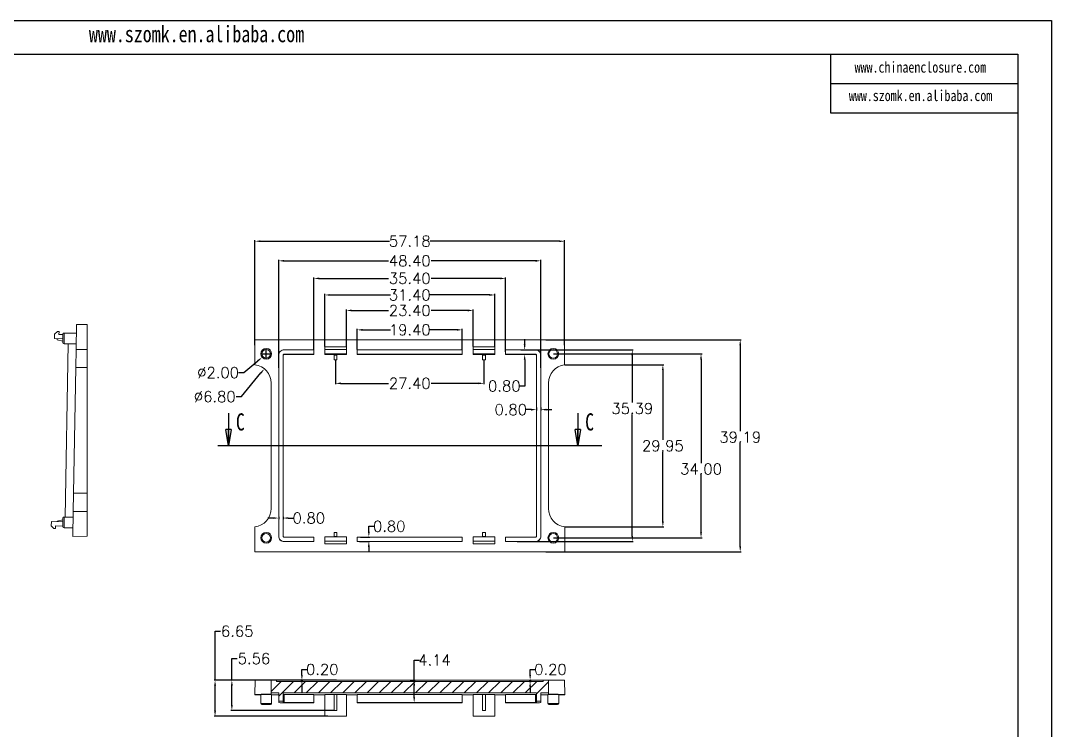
# Model space of a CAD drawing. Header units: inches. Extents: x 3379 to 4150, y 1114 to 1376.
# Drawn here: x 3558.3 to 3748.6, y 1244.5 to 1375.7 of the extents above; entities that cross this region are included whole.
import ezdxf

# ---------------------------------------------------------------- set-up
doc = ezdxf.new("R2010")
doc.units = ezdxf.units.IN
doc.header["$LTSCALE"] = 15
doc.layers.add('文字', color=81, linetype='Continuous')
doc.styles.add('SLDTEXTSTYLE0', font='TXT', dxfattribs={"width": 0.75})
doc.styles.get("Standard").update_dxf_attribs({"font": 'txt', "bigfont": 'gbcbig.shx'})
doc.styles.add('宋体', font='', dxfattribs={"width": 0.8, "height": 3.5})
doc.styles.get('宋体').set_extended_font_data('SimSun')
doc.dimstyles.new('2.5', dxfattribs={"dimtxt": 2, "dimasz": 1, "dimexe": 0.18, "dimexo": 0.0625, "dimgap": 0.09, "dimtad": 0, "dimtih": 1, "dimtoh": 1, "dimzin": 0, "dimdsep": 46, "dimtxsty": 'Standard', "dimcen": 1, "dimadec": 0, "dimazin": 2, "dimtfac": 1, "dimtofl": 0, "dimtmove": 0, "dimatfit": 3, "dimfxl": 1, "dimtolj": 1, "dimtzin": 0, "dimarcsym": 0})

# ---------------------------------------------------------------- blocks, each defined once
blk = doc.blocks.new('_CLOSED')
at = {"color": 0, "linetype": 'ByBlock', "lineweight": -2}
for p, q in [((-1, 0.166667), (0, 0)), ((-1, 0.166667), (-1, -0.166667)), ((0, 0), (-1, -0.166667)), ((0, 0), (-1, 0))]:
    blk.add_line(p, q, dxfattribs=at)
blk = doc.blocks.new('*D373')
at = {"color": 0, "lineweight": -2}
for p, q in [((3601.53, 1315.7), (3601.53, 1335.08)), ((3602.53, 1334.9), (3626.36, 1334.9)), ((3657.71, 1334.9), (3633.88, 1334.9)), ((3658.71, 1315.7), (3658.71, 1335.08))]:
    blk.add_line(p, q, dxfattribs=at)
at = {"color": 0}
for points in [[(3602.53, 1335.06), (3602.53, 1334.73), (3601.53, 1334.9)], [(3657.71, 1335.06), (3657.71, 1334.73), (3658.71, 1334.9)]]:
    blk.add_solid(points, dxfattribs=at)
at = {"layer": 'Defpoints', "color": 0}
for p in [(3658.71, 1334.9), (3601.53, 1315.64), (3658.71, 1315.64)]:
    blk.add_point(p, dxfattribs=at)
at = {"color": 0, "insert": (3630.12, 1334.9), "char_height": 2, "attachment_point": 5}
blk.add_mtext('\\A1;57.18', dxfattribs=at)
blk = doc.blocks.new('*D374')
at = {"color": 0, "lineweight": -2}
for p, q in [((3655.24, 1316.69), (3691.3, 1316.69)), ((3691.12, 1315.69), (3691.12, 1299.78)), ((3691.12, 1278.5), (3691.12, 1297.6)), ((3655.24, 1277.5), (3691.3, 1277.5))]:
    blk.add_line(p, q, dxfattribs=at)
at = {"color": 0}
for points in [[(3690.96, 1315.69), (3691.29, 1315.69), (3691.12, 1316.69)], [(3690.96, 1278.5), (3691.29, 1278.5), (3691.12, 1277.5)]]:
    blk.add_solid(points, dxfattribs=at)
at = {"layer": 'Defpoints', "color": 0}
for p in [(3655.18, 1316.69), (3655.18, 1277.5), (3691.12, 1277.5)]:
    blk.add_point(p, dxfattribs=at)
at = {"color": 0, "insert": (3691.12, 1298.69), "char_height": 2, "attachment_point": 5}
blk.add_mtext('\\A1;39.19', dxfattribs=at)
blk = doc.blocks.new('*D375')
at = {"color": 0, "lineweight": -2}
for p, q in [((3620.42, 1314.88), (3620.42, 1318.7)), ((3621.42, 1318.52), (3626.53, 1318.52)), ((3638.82, 1318.52), (3633.71, 1318.52)), ((3639.82, 1314.88), (3639.82, 1318.7))]:
    blk.add_line(p, q, dxfattribs=at)
at = {"color": 0}
for points in [[(3621.42, 1318.69), (3621.42, 1318.36), (3620.42, 1318.52)], [(3638.82, 1318.69), (3638.82, 1318.36), (3639.82, 1318.52)]]:
    blk.add_solid(points, dxfattribs=at)
at = {"layer": 'Defpoints', "color": 0}
for p in [(3639.82, 1318.52), (3620.42, 1314.82), (3639.82, 1314.82)]:
    blk.add_point(p, dxfattribs=at)
at = {"color": 0, "insert": (3630.12, 1318.52), "char_height": 2, "attachment_point": 5}
blk.add_mtext('\\A1;19.40', dxfattribs=at)
blk = doc.blocks.new('*D376')
at = {"color": 0, "lineweight": -2}
for p, q in [((3618.42, 1315.42), (3618.42, 1322.29)), ((3619.42, 1322.11), (3626.2, 1322.11)), ((3640.82, 1322.11), (3634.04, 1322.11)), ((3641.82, 1315.42), (3641.82, 1322.29))]:
    blk.add_line(p, q, dxfattribs=at)
at = {"color": 0}
for points in [[(3619.42, 1322.28), (3619.42, 1321.94), (3618.42, 1322.11)], [(3640.82, 1322.28), (3640.82, 1321.94), (3641.82, 1322.11)]]:
    blk.add_solid(points, dxfattribs=at)
at = {"layer": 'Defpoints', "color": 0}
for p in [(3641.82, 1322.11), (3618.42, 1315.36), (3641.82, 1315.36)]:
    blk.add_point(p, dxfattribs=at)
at = {"color": 0, "insert": (3630.12, 1322.11), "char_height": 2, "attachment_point": 5}
blk.add_mtext('\\A1;23.40', dxfattribs=at)
blk = doc.blocks.new('*D377')
at = {"color": 0, "lineweight": -2}
for p, q in [((3614.42, 1315.42), (3614.42, 1325.15)), ((3615.42, 1324.97), (3626.53, 1324.97)), ((3644.82, 1324.97), (3633.71, 1324.97)), ((3645.82, 1315.42), (3645.82, 1325.15))]:
    blk.add_line(p, q, dxfattribs=at)
at = {"color": 0}
for points in [[(3615.42, 1325.13), (3615.42, 1324.8), (3614.42, 1324.97)], [(3644.82, 1325.13), (3644.82, 1324.8), (3645.82, 1324.97)]]:
    blk.add_solid(points, dxfattribs=at)
at = {"layer": 'Defpoints', "color": 0}
for p in [(3645.82, 1324.97), (3614.42, 1315.36), (3645.82, 1315.36)]:
    blk.add_point(p, dxfattribs=at)
at = {"color": 0, "insert": (3630.12, 1324.97), "char_height": 2, "attachment_point": 5}
blk.add_mtext('\\A1;31.40', dxfattribs=at)
blk = doc.blocks.new('*D378')
at = {"color": 0, "lineweight": -2}
for p, q in [((3612.42, 1314.88), (3612.42, 1328.21)), ((3613.42, 1328.03), (3626.2, 1328.03)), ((3646.82, 1328.03), (3634.04, 1328.03)), ((3647.82, 1314.48), (3647.82, 1328.21))]:
    blk.add_line(p, q, dxfattribs=at)
at = {"color": 0}
for points in [[(3613.42, 1328.19), (3613.42, 1327.86), (3612.42, 1328.03)], [(3646.82, 1328.19), (3646.82, 1327.86), (3647.82, 1328.03)]]:
    blk.add_solid(points, dxfattribs=at)
at = {"layer": 'Defpoints', "color": 0}
for p in [(3612.42, 1328.03), (3612.42, 1314.82), (3647.82, 1314.42)]:
    blk.add_point(p, dxfattribs=at)
at = {"color": 0, "insert": (3630.12, 1328.03), "char_height": 2, "attachment_point": 5}
blk.add_mtext('\\A1;35.40', dxfattribs=at)
blk = doc.blocks.new('*D379')
at = {"color": 0, "lineweight": -2}
for p, q in [((3605.92, 1311.49), (3605.92, 1331.46)), ((3606.92, 1331.28), (3626.2, 1331.28)), ((3653.32, 1331.28), (3634.04, 1331.28)), ((3654.32, 1311.49), (3654.32, 1331.46))]:
    blk.add_line(p, q, dxfattribs=at)
at = {"color": 0}
for points in [[(3606.92, 1331.45), (3606.92, 1331.11), (3605.92, 1331.28)], [(3653.32, 1331.45), (3653.32, 1331.11), (3654.32, 1331.28)]]:
    blk.add_solid(points, dxfattribs=at)
at = {"layer": 'Defpoints', "color": 0}
for p in [(3654.32, 1331.28), (3605.92, 1311.42), (3654.32, 1311.42)]:
    blk.add_point(p, dxfattribs=at)
at = {"color": 0, "insert": (3630.12, 1331.28), "char_height": 2, "attachment_point": 5}
blk.add_mtext('\\A1;48.40', dxfattribs=at)
blk = doc.blocks.new('*D380')
at = {"color": 0, "lineweight": -2}
for p, q in [((3656.68, 1314.1), (3684.07, 1314.1)), ((3683.89, 1313.1), (3683.89, 1293.89)), ((3683.89, 1281.1), (3683.89, 1291.71)), ((3656.68, 1280.1), (3684.07, 1280.1))]:
    blk.add_line(p, q, dxfattribs=at)
at = {"color": 0}
for points in [[(3683.72, 1313.1), (3684.05, 1313.1), (3683.89, 1314.1)], [(3683.72, 1281.1), (3684.05, 1281.1), (3683.89, 1280.1)]]:
    blk.add_solid(points, dxfattribs=at)
at = {"layer": 'Defpoints', "color": 0}
for p in [(3656.62, 1314.1), (3683.89, 1314.1), (3656.62, 1280.1)]:
    blk.add_point(p, dxfattribs=at)
at = {"color": 0, "insert": (3683.89, 1292.8), "char_height": 2, "attachment_point": 5}
blk.add_mtext('\\A1;34.00', dxfattribs=at)
blk = doc.blocks.new('*D381')
at = {"color": 0, "lineweight": -2}
for p, q in [((3616.42, 1312.93), (3616.42, 1308.46)), ((3643.82, 1312.93), (3643.82, 1308.46)), ((3617.42, 1308.64), (3626.2, 1308.64)), ((3642.82, 1308.64), (3634.04, 1308.64))]:
    blk.add_line(p, q, dxfattribs=at)
at = {"color": 0}
for points in [[(3617.42, 1308.81), (3617.42, 1308.47), (3616.42, 1308.64)], [(3642.82, 1308.81), (3642.82, 1308.47), (3643.82, 1308.64)]]:
    blk.add_solid(points, dxfattribs=at)
at = {"layer": 'Defpoints', "color": 0}
for p in [(3616.42, 1313), (3643.82, 1313), (3643.82, 1308.64)]:
    blk.add_point(p, dxfattribs=at)
at = {"color": 0, "insert": (3630.12, 1308.64), "char_height": 2, "attachment_point": 5}
blk.add_mtext('\\A1;27.40', dxfattribs=at)
blk = doc.blocks.new('*D382')
at = {"color": 0, "lineweight": -2}
for p, q in [((3658.77, 1312.08), (3677.02, 1312.08)), ((3676.84, 1311.08), (3676.84, 1298.19)), ((3676.84, 1283.13), (3676.84, 1296.01)), ((3658.78, 1282.13), (3677.02, 1282.13))]:
    blk.add_line(p, q, dxfattribs=at)
at = {"color": 0}
for points in [[(3676.68, 1311.08), (3677.01, 1311.08), (3676.84, 1312.08)], [(3676.68, 1283.13), (3677.01, 1283.13), (3676.84, 1282.13)]]:
    blk.add_solid(points, dxfattribs=at)
at = {"layer": 'Defpoints', "color": 0}
for p in [(3658.71, 1312.08), (3658.72, 1282.13), (3676.84, 1282.13)]:
    blk.add_point(p, dxfattribs=at)
at = {"color": 0, "insert": (3676.84, 1297.1), "char_height": 2, "attachment_point": 5}
blk.add_mtext('\\A1;29.95', dxfattribs=at)
blk = doc.blocks.new('*D386')
at = {"color": 0, "lineweight": -2}
for p, q in [((3652.34, 1254.78), (3652.34, 1255.78)), ((3652.34, 1255.78), (3653.34, 1255.78)), ((3652.13, 1253.78), (3652.52, 1253.78)), ((3652.13, 1253.58), (3652.52, 1253.58)), ((3652.34, 1252.58), (3652.34, 1251.58))]:
    blk.add_line(p, q, dxfattribs=at)
at = {"color": 0}
for points in [[(3652.17, 1254.78), (3652.5, 1254.78), (3652.34, 1253.78)], [(3652.17, 1252.58), (3652.5, 1252.58), (3652.34, 1253.58)]]:
    blk.add_solid(points, dxfattribs=at)
at = {"layer": 'Defpoints', "color": 0}
for p in [(3652.07, 1253.78), (3652.07, 1253.58), (3652.34, 1253.78)]:
    blk.add_point(p, dxfattribs=at)
at = {"color": 0, "insert": (3656.09, 1255.78), "char_height": 2, "attachment_point": 5}
blk.add_mtext('\\A1;0.20', dxfattribs=at)
blk = doc.blocks.new('*D388')
at = {"color": 0, "lineweight": -2}
for p, q in [((3594.17, 1253.78), (3594.17, 1262.84)), ((3594.17, 1262.84), (3595.17, 1262.84)), ((3602.98, 1253.78), (3593.99, 1253.78)), ((3594.17, 1248.13), (3594.17, 1252.78)), ((3615.02, 1247.13), (3593.99, 1247.13))]:
    blk.add_line(p, q, dxfattribs=at)
at = {"color": 0}
for points in [[(3594, 1252.78), (3594.34, 1252.78), (3594.17, 1253.78)], [(3594, 1248.13), (3594.34, 1248.13), (3594.17, 1247.13)]]:
    blk.add_solid(points, dxfattribs=at)
at = {"layer": 'Defpoints', "color": 0}
for p in [(3603.04, 1253.78), (3594.17, 1247.13), (3615.09, 1247.13)]:
    blk.add_point(p, dxfattribs=at)
at = {"color": 0, "insert": (3598.26, 1262.84), "char_height": 2, "attachment_point": 5}
blk.add_mtext('\\A1;6.65', dxfattribs=at)
blk = doc.blocks.new('*D389')
at = {"color": 0, "lineweight": -2}
for p, q in [((3597.27, 1253.78), (3597.27, 1257.78)), ((3597.27, 1257.78), (3598.27, 1257.78)), ((3616.6, 1253.78), (3597.09, 1253.78)), ((3597.27, 1249.21), (3597.27, 1252.78)), ((3616.11, 1248.21), (3597.09, 1248.21))]:
    blk.add_line(p, q, dxfattribs=at)
at = {"color": 0}
for points in [[(3597.1, 1252.78), (3597.44, 1252.78), (3597.27, 1253.78)], [(3597.1, 1249.21), (3597.44, 1249.21), (3597.27, 1248.21)]]:
    blk.add_solid(points, dxfattribs=at)
at = {"layer": 'Defpoints', "color": 0}
for p in [(3616.66, 1253.78), (3597.27, 1248.21), (3616.17, 1248.21)]:
    blk.add_point(p, dxfattribs=at)
at = {"color": 0, "insert": (3601.36, 1257.78), "char_height": 2, "attachment_point": 5}
blk.add_mtext('\\A1;5.56', dxfattribs=at)
blk = doc.blocks.new('*D390')
at = {"color": 0, "lineweight": -2}
for p, q in [((3610.2, 1254.78), (3610.2, 1255.78)), ((3610.2, 1255.78), (3611.2, 1255.78)), ((3610.02, 1253.78), (3610.38, 1253.78)), ((3610.02, 1253.58), (3610.38, 1253.58)), ((3610.2, 1252.58), (3610.2, 1251.58))]:
    blk.add_line(p, q, dxfattribs=at)
at = {"color": 0}
for points in [[(3610.04, 1254.78), (3610.37, 1254.78), (3610.2, 1253.78)], [(3610.04, 1252.58), (3610.37, 1252.58), (3610.2, 1253.58)]]:
    blk.add_solid(points, dxfattribs=at)
at = {"layer": 'Defpoints', "color": 0}
for p in [(3609.96, 1253.78), (3609.96, 1253.58), (3610.2, 1253.78)]:
    blk.add_point(p, dxfattribs=at)
at = {"color": 0, "insert": (3613.96, 1255.78), "char_height": 2, "attachment_point": 5}
blk.add_mtext('\\A1;0.20', dxfattribs=at)
blk = doc.blocks.new('*D391')
at = {"color": 0, "lineweight": -2}
for p, q in [((3630.93, 1253.78), (3630.93, 1257.51)), ((3630.93, 1257.51), (3631.93, 1257.51)), ((3630.18, 1253.78), (3631.11, 1253.78)), ((3630.93, 1250.64), (3630.93, 1252.78)), ((3630.18, 1249.64), (3631.11, 1249.64))]:
    blk.add_line(p, q, dxfattribs=at)
at = {"color": 0}
for points in [[(3630.77, 1252.78), (3631.1, 1252.78), (3630.93, 1253.78)], [(3630.77, 1250.64), (3631.1, 1250.64), (3630.93, 1249.64)]]:
    blk.add_solid(points, dxfattribs=at)
at = {"layer": 'Defpoints', "color": 0}
for p in [(3630.12, 1253.78), (3630.93, 1253.78), (3630.12, 1249.64)]:
    blk.add_point(p, dxfattribs=at)
at = {"color": 0, "insert": (3634.69, 1257.51), "char_height": 2, "attachment_point": 5}
blk.add_mtext('\\A1;4.14', dxfattribs=at)
blk = doc.blocks.new('*D392')
at = {"color": 0, "lineweight": -2}
for p, q in [((3650.63, 1314.82), (3671.38, 1314.82)), ((3671.2, 1313.82), (3671.2, 1305.08)), ((3671.2, 1280.43), (3671.2, 1302.9)), ((3649.92, 1279.43), (3671.38, 1279.43))]:
    blk.add_line(p, q, dxfattribs=at)
at = {"color": 0}
for points in [[(3671.03, 1313.82), (3671.36, 1313.82), (3671.2, 1314.82)], [(3671.03, 1280.43), (3671.36, 1280.43), (3671.2, 1279.43)]]:
    blk.add_solid(points, dxfattribs=at)
at = {"layer": 'Defpoints', "color": 0}
for p in [(3650.57, 1314.82), (3671.2, 1314.82), (3649.86, 1279.43)]:
    blk.add_point(p, dxfattribs=at)
at = {"color": 0, "insert": (3671.2, 1303.99), "char_height": 2, "attachment_point": 5}
blk.add_mtext('\\A1;35.39', dxfattribs=at)
blk = doc.blocks.new('*D393')
at = {"color": 0, "lineweight": -2}
for p, q in [((3651.33, 1315.82), (3651.33, 1316.82)), ((3650.69, 1314.82), (3651.51, 1314.82)), ((3650.69, 1314.02), (3651.51, 1314.02)), ((3651.33, 1313.02), (3651.33, 1308.14)), ((3651.33, 1308.14), (3650.33, 1308.14))]:
    blk.add_line(p, q, dxfattribs=at)
at = {"color": 0}
for points in [[(3651.16, 1315.82), (3651.49, 1315.82), (3651.33, 1314.82)], [(3651.16, 1313.02), (3651.49, 1313.02), (3651.33, 1314.02)]]:
    blk.add_solid(points, dxfattribs=at)
at = {"layer": 'Defpoints', "color": 0}
for p in [(3650.63, 1314.82), (3650.63, 1314.02), (3651.33, 1314.02)]:
    blk.add_point(p, dxfattribs=at)
at = {"color": 0, "insert": (3647.57, 1308.14), "char_height": 2, "attachment_point": 5}
blk.add_mtext('\\A1;0.80', dxfattribs=at)
blk = doc.blocks.new('*D394')
at = {"color": 0, "lineweight": -2}
for p, q in [((3652.52, 1303.78), (3651.52, 1303.78)), ((3653.52, 1304.17), (3653.52, 1303.6)), ((3654.32, 1304.17), (3654.32, 1303.6)), ((3655.32, 1303.78), (3656.32, 1303.78))]:
    blk.add_line(p, q, dxfattribs=at)
at = {"color": 0}
for points in [[(3652.52, 1303.95), (3652.52, 1303.61), (3653.52, 1303.78)], [(3655.32, 1303.95), (3655.32, 1303.61), (3654.32, 1303.78)]]:
    blk.add_solid(points, dxfattribs=at)
at = {"layer": 'Defpoints', "color": 0}
for p in [(3653.52, 1304.23), (3653.52, 1303.78), (3654.32, 1304.23)]:
    blk.add_point(p, dxfattribs=at)
at = {"color": 0, "insert": (3648.76, 1303.78), "char_height": 2, "attachment_point": 5}
blk.add_mtext('\\A1;0.80', dxfattribs=at)
blk = doc.blocks.new('*D396')
at = {"color": 0, "lineweight": -2}
for p, q in [((3622.56, 1281.23), (3622.56, 1282.23)), ((3622.56, 1282.23), (3623.56, 1282.23)), ((3620.86, 1279.43), (3622.74, 1279.43)), ((3621.05, 1280.23), (3622.74, 1280.23)), ((3622.56, 1278.43), (3622.56, 1277.43))]:
    blk.add_line(p, q, dxfattribs=at)
at = {"color": 0}
for points in [[(3622.39, 1281.23), (3622.73, 1281.23), (3622.56, 1280.23)], [(3622.39, 1278.43), (3622.73, 1278.43), (3622.56, 1279.43)]]:
    blk.add_solid(points, dxfattribs=at)
at = {"layer": 'Defpoints', "color": 0}
for p in [(3620.8, 1279.43), (3620.99, 1280.23), (3622.56, 1280.23)]:
    blk.add_point(p, dxfattribs=at)
at = {"color": 0, "insert": (3626.32, 1282.23), "char_height": 2, "attachment_point": 5}
blk.add_mtext('\\A1;0.80', dxfattribs=at)
blk = doc.blocks.new('*D397')
at = {"color": 0, "lineweight": -2}
for p, q in [((3604.92, 1283.75), (3603.92, 1283.75)), ((3605.92, 1283.96), (3605.92, 1283.57)), ((3606.72, 1283.96), (3606.72, 1283.57)), ((3607.72, 1283.75), (3608.72, 1283.75))]:
    blk.add_line(p, q, dxfattribs=at)
at = {"color": 0}
for points in [[(3604.92, 1283.92), (3604.92, 1283.59), (3605.92, 1283.75)], [(3607.72, 1283.92), (3607.72, 1283.59), (3606.72, 1283.75)]]:
    blk.add_solid(points, dxfattribs=at)
at = {"layer": 'Defpoints', "color": 0}
for p in [(3605.92, 1284.02), (3606.72, 1284.02), (3606.72, 1283.75)]:
    blk.add_point(p, dxfattribs=at)
at = {"color": 0, "insert": (3611.48, 1283.75), "char_height": 2, "attachment_point": 5}
blk.add_mtext('\\A1;0.80', dxfattribs=at)
blk = doc.blocks.new('*D398')
at = {"color": 0, "lineweight": -2}
for p, q in [((3603.62, 1313.1), (3603.62, 1315.1)), ((3602.62, 1314.1), (3604.62, 1314.1)), ((3599.5, 1310.62), (3602.09, 1312.81)), ((3598.5, 1310.62), (3599.5, 1310.62))]:
    blk.add_line(p, q, dxfattribs=at)
at = {"color": 0}
blk.add_solid([(3601.98, 1312.94), (3602.2, 1312.68), (3602.86, 1313.46)], dxfattribs=at)
at = {"layer": 'Defpoints', "color": 0}
for p in [(3602.86, 1313.46), (3604.38, 1314.75)]:
    blk.add_point(p, dxfattribs=at)
at = {"color": 0, "insert": (3594.74, 1310.62), "char_height": 2, "attachment_point": 5}
blk.add_mtext('\\A1;∅2.00', dxfattribs=at)
blk = doc.blocks.new('*D399')
at = {"color": 0, "lineweight": -2}
for p, q in [((3599.05, 1306.18), (3602.64, 1310.56)), ((3598.05, 1306.18), (3599.05, 1306.18))]:
    blk.add_line(p, q, dxfattribs=at)
at = {"color": 0}
blk.add_solid([(3602.51, 1310.66), (3602.77, 1310.45), (3603.28, 1311.33)], dxfattribs=at)
at = {"layer": 'Defpoints', "color": 0}
for p in [(3603.28, 1311.33), (3598.96, 1306.07)]:
    blk.add_point(p, dxfattribs=at)
at = {"color": 0, "insert": (3594.12, 1306.18), "char_height": 2, "attachment_point": 5}
blk.add_mtext('\\A1;∅6.80', dxfattribs=at)

msp = doc.modelspace()

# ---------------------------------------------------------------- hatches: boundary and pattern name
at = {"linetype": 'Continuous', "lineweight": 0}
h = msp.add_hatch(dxfattribs=at)
h.set_pattern_fill('ANSI31', color=4, scale=0.5, style=0)
h.paths.add_polyline_path([(3654.719, 1253.777), (3654.719, 1253.577), (3605.519, 1253.577), (3605.519, 1253.777), (3604.519, 1253.777), (3604.519, 1251.435), (3605.919, 1251.435), (3605.919, 1249.935), (3606.719, 1249.935), (3606.719, 1251.435), (3653.519, 1251.435), (3653.519, 1249.935), (3654.319, 1249.935), (3654.319, 1251.435), (3655.719, 1251.435), (3655.719, 1253.777)], flags=0)

# ---------------------------------------------------------------- linework, layer by layer
for p, q in [((3379.052, 1375.665), (3748.567, 1375.665)), ((3748.567, 1375.665), (3748.567, 1114.391)), ((3388.613, 1369.444), (3742.347, 1369.444)), ((3707.787, 1369.444), (3707.787, 1358.644)), ((3742.347, 1369.444), (3742.347, 1120.612)), ((3707.787, 1364.044), (3742.347, 1364.044)), ((3707.787, 1358.644), (3742.347, 1358.644))]:
    msp.add_line(p, q)
at = {"color": 7, "linetype": 'Continuous', "lineweight": 15}
for p, q in [((3568.59, 1319.532), (3568.51, 1314.918)), ((3568.59, 1319.532), (3570.59, 1319.497)), ((3570.59, 1314.913), (3570.59, 1319.497)), ((3564.544, 1316.905), (3564.558, 1317.705)), ((3564.544, 1316.905), (3566.09, 1316.878)), ((3565.066, 1318.196), (3564.558, 1317.705)), ((3565.026, 1316.697), (3565.026, 1316.897)), ((3565.066, 1318.196), (3565.366, 1318.191)), ((3565.366, 1318.191), (3565.358, 1317.691)), ((3566.09, 1317.678), (3565.358, 1317.691)), ((3566.09, 1316.142), (3566.09, 1317.742)), ((3568.562, 1317.942), (3566.29, 1317.942)), ((3565.026, 1316.697), (3566.09, 1316.435)), ((3566.29, 1315.942), (3568.528, 1315.942)), ((3566.469, 1283.942), (3567.027, 1315.942)), ((3601.528, 1312.078), (3601.529, 1316.693)), ((3658.709, 1316.693), (3601.529, 1316.693)), ((3614.419, 1315.357), (3618.419, 1315.357)), ((3614.419, 1314.865), (3614.419, 1315.357)), ((3618.419, 1315.357), (3618.419, 1314.865)), ((3641.819, 1315.357), (3645.819, 1315.357)), ((3641.819, 1314.865), (3641.819, 1315.357)), ((3645.819, 1315.357), (3645.819, 1314.865)), ((3658.709, 1316.693), (3658.71, 1312.078)), ((3568.51, 1314.918), (3568.451, 1311.542)), ((3570.59, 1314.913), (3570.59, 1311.542)), ((3605.919, 1313.822), (3605.919, 1280.427)), ((3606.719, 1313.822), (3606.719, 1280.427)), ((3612.419, 1314.822), (3606.919, 1314.822)), ((3612.419, 1314.022), (3606.919, 1314.022)), ((3606.919, 1313.996), (3606.919, 1314.022)), ((3612.419, 1313.996), (3606.919, 1313.996)), ((3612.419, 1314.822), (3612.419, 1314.022)), ((3612.419, 1313.996), (3612.419, 1314.022)), ((3618.419, 1314.865), (3614.419, 1314.865)), ((3614.419, 1314.865), (3614.419, 1314.065)), ((3614.419, 1314.065), (3618.419, 1314.065)), ((3614.419, 1314.065), (3614.419, 1313.996)), ((3616.169, 1313.996), (3614.419, 1313.996)), ((3616.169, 1314.057), (3616.669, 1314.057)), ((3616.169, 1313.857), (3616.169, 1314.057)), ((3616.169, 1313.857), (3616.669, 1313.857)), ((3616.169, 1312.996), (3616.169, 1313.857)), ((3616.669, 1313.857), (3616.669, 1314.057)), ((3618.419, 1313.996), (3616.669, 1313.996)), ((3616.669, 1313.857), (3616.669, 1312.996)), ((3618.419, 1314.065), (3618.419, 1314.865)), ((3618.419, 1313.996), (3618.419, 1314.065)), ((3639.819, 1314.822), (3620.419, 1314.822)), ((3620.419, 1314.822), (3620.419, 1314.022)), ((3639.819, 1314.022), (3620.419, 1314.022)), ((3620.419, 1314.022), (3620.419, 1313.996)), ((3639.819, 1313.996), (3620.419, 1313.996)), ((3639.819, 1314.822), (3639.819, 1314.022)), ((3639.819, 1314.022), (3639.819, 1313.996)), ((3645.819, 1314.865), (3641.819, 1314.865)), ((3641.819, 1314.865), (3641.819, 1314.065)), ((3641.819, 1313.996), (3641.819, 1314.065)), ((3641.819, 1314.065), (3645.819, 1314.065)), ((3643.569, 1313.996), (3641.819, 1313.996)), ((3644.069, 1314.057), (3643.569, 1314.057)), ((3643.569, 1313.857), (3643.569, 1314.057)), ((3643.569, 1313.857), (3644.069, 1313.857)), ((3643.569, 1312.996), (3643.569, 1313.857)), ((3644.069, 1313.857), (3644.069, 1314.057)), ((3645.819, 1313.996), (3644.069, 1313.996)), ((3644.069, 1313.857), (3644.069, 1312.996)), ((3645.819, 1314.065), (3645.819, 1314.865)), ((3645.819, 1314.065), (3645.819, 1313.996)), ((3647.819, 1314.822), (3647.819, 1314.022)), ((3653.319, 1314.822), (3647.819, 1314.822)), ((3653.319, 1314.022), (3647.819, 1314.022)), ((3647.819, 1313.996), (3647.819, 1314.022)), ((3653.319, 1313.996), (3647.819, 1313.996)), ((3653.319, 1313.996), (3653.319, 1314.022)), ((3653.519, 1280.427), (3653.519, 1313.822)), ((3654.319, 1280.427), (3654.319, 1313.822)), ((3568.451, 1311.542), (3568.046, 1288.342)), ((3570.59, 1311.542), (3568.451, 1311.542)), ((3570.59, 1288.342), (3570.59, 1311.542)), ((3616.669, 1312.996), (3616.169, 1312.996)), ((3616.169, 1312.996), (3616.669, 1312.996)), ((3616.169, 1312.996), (3616.169, 1312.996)), ((3616.669, 1312.996), (3616.669, 1312.996)), ((3644.069, 1312.996), (3643.569, 1312.996)), ((3644.069, 1312.996), (3643.569, 1312.996)), ((3643.569, 1312.996), (3643.569, 1312.996)), ((3644.069, 1312.996), (3644.069, 1312.996)), ((3604.519, 1308.703), (3604.519, 1285.503)), ((3655.719, 1308.703), (3655.719, 1285.503)), ((3568.046, 1288.342), (3567.987, 1284.966)), ((3568.046, 1288.342), (3570.59, 1288.342)), ((3570.59, 1288.342), (3570.59, 1284.972)), ((3567.987, 1284.966), (3567.906, 1280.341)), ((3570.59, 1280.388), (3570.59, 1284.972)), ((3563.94, 1282.31), (3563.954, 1283.11)), ((3566.09, 1283.073), (3563.954, 1283.11)), ((3566.09, 1283.45), (3565.026, 1283.188)), ((3565.026, 1283.188), (3565.026, 1283.091)), ((3566.09, 1282.142), (3566.09, 1283.742)), ((3567.969, 1283.942), (3566.29, 1283.942)), ((3563.94, 1282.31), (3564.431, 1281.802)), ((3564.731, 1281.796), (3564.431, 1281.802)), ((3564.731, 1281.796), (3564.74, 1282.296)), ((3566.09, 1282.273), (3564.74, 1282.296)), ((3566.29, 1281.942), (3567.934, 1281.942)), ((3601.518, 1277.501), (3601.519, 1282.127)), ((3616.169, 1281.073), (3616.669, 1281.073)), ((3616.169, 1280.349), (3616.169, 1281.073)), ((3616.669, 1281.073), (3616.669, 1280.349)), ((3643.569, 1280.349), (3643.569, 1281.073)), ((3643.569, 1281.073), (3644.069, 1281.073)), ((3644.069, 1281.073), (3644.069, 1280.349)), ((3658.72, 1282.127), (3658.721, 1277.501)), ((3567.906, 1280.341), (3570.59, 1280.388)), ((3605.919, 1280.427), (3605.919, 1280.401)), ((3606.919, 1280.227), (3612.419, 1280.227)), ((3606.919, 1279.427), (3606.919, 1279.401)), ((3606.919, 1279.427), (3612.419, 1279.427)), ((3606.919, 1279.401), (3612.419, 1279.401)), ((3612.419, 1280.227), (3612.419, 1279.427)), ((3612.419, 1279.427), (3612.419, 1279.401)), ((3618.419, 1280.271), (3614.419, 1280.271)), ((3614.419, 1280.271), (3614.419, 1279.471)), ((3614.419, 1279.471), (3618.419, 1279.471)), ((3614.419, 1278.962), (3614.419, 1279.471)), ((3618.419, 1278.962), (3614.419, 1278.962)), ((3614.419, 1278.962), (3614.419, 1278.957)), ((3614.419, 1278.957), (3618.419, 1278.957)), ((3616.169, 1280.349), (3616.169, 1280.271)), ((3616.669, 1280.349), (3616.169, 1280.349)), ((3616.669, 1280.349), (3616.669, 1280.271)), ((3618.419, 1279.471), (3618.419, 1280.271)), ((3618.419, 1279.471), (3618.419, 1278.962)), ((3618.419, 1278.957), (3618.419, 1278.962)), ((3620.419, 1280.227), (3639.819, 1280.227)), ((3620.419, 1280.227), (3620.419, 1279.427)), ((3620.419, 1279.427), (3639.819, 1279.427)), ((3620.419, 1279.401), (3620.419, 1279.427)), ((3620.419, 1279.401), (3639.819, 1279.401)), ((3639.819, 1280.227), (3639.819, 1279.427)), ((3639.819, 1279.401), (3639.819, 1279.427)), ((3645.819, 1280.271), (3641.819, 1280.271)), ((3641.819, 1280.271), (3641.819, 1279.471)), ((3641.819, 1279.471), (3645.819, 1279.471)), ((3641.819, 1278.962), (3641.819, 1279.471)), ((3645.819, 1278.962), (3641.819, 1278.962)), ((3641.819, 1278.962), (3641.819, 1278.957)), ((3641.819, 1278.957), (3645.819, 1278.957)), ((3643.569, 1280.349), (3643.569, 1280.271)), ((3644.069, 1280.349), (3643.569, 1280.349)), ((3644.069, 1280.349), (3644.069, 1280.271)), ((3645.819, 1279.471), (3645.819, 1280.271)), ((3645.819, 1279.471), (3645.819, 1278.962)), ((3645.819, 1278.957), (3645.819, 1278.962)), ((3647.819, 1280.227), (3647.819, 1279.427)), ((3647.819, 1280.227), (3653.319, 1280.227)), ((3647.819, 1279.427), (3653.319, 1279.427)), ((3647.819, 1279.427), (3647.819, 1279.401)), ((3647.819, 1279.401), (3653.319, 1279.401)), ((3653.319, 1279.427), (3653.319, 1279.401)), ((3654.319, 1280.427), (3654.319, 1280.401)), ((3658.721, 1277.501), (3601.518, 1277.501)), ((3601.564, 1253.777), (3601.519, 1251.174)), ((3601.564, 1253.777), (3604.519, 1253.777)), ((3604.519, 1253.777), (3604.519, 1251.435)), ((3605.519, 1253.777), (3604.519, 1253.777)), ((3605.519, 1253.777), (3605.519, 1253.577)), ((3654.719, 1253.777), (3605.519, 1253.777)), ((3654.719, 1253.577), (3605.519, 1253.577)), ((3655.719, 1253.777), (3654.719, 1253.777)), ((3654.719, 1253.577), (3654.719, 1253.777)), ((3655.719, 1253.777), (3655.719, 1251.435)), ((3655.719, 1253.777), (3658.674, 1253.777)), ((3658.674, 1253.777), (3658.72, 1251.174)), ((3601.518, 1251.093), (3601.519, 1251.174)), ((3602.619, 1251.093), (3601.518, 1251.093)), ((3602.619, 1251.139), (3602.619, 1249.477)), ((3605.919, 1251.435), (3604.519, 1251.435)), ((3604.519, 1251.435), (3604.519, 1251.233)), ((3604.619, 1249.477), (3604.619, 1251.139)), ((3605.919, 1251.093), (3604.619, 1251.093)), ((3605.919, 1249.935), (3605.919, 1251.435)), ((3653.519, 1251.435), (3606.719, 1251.435)), ((3606.719, 1251.435), (3606.719, 1249.935)), ((3606.919, 1251.14), (3612.419, 1251.14)), ((3606.919, 1251.14), (3606.919, 1249.64)), ((3612.419, 1249.64), (3612.419, 1251.14)), ((3614.419, 1251.093), (3612.419, 1251.093)), ((3614.419, 1251.14), (3616.169, 1251.14)), ((3614.419, 1251.14), (3614.419, 1247.141)), ((3616.169, 1251.155), (3616.669, 1251.155)), ((3616.169, 1248.213), (3616.169, 1251.155)), ((3616.669, 1251.155), (3616.669, 1248.213)), ((3616.669, 1251.14), (3618.419, 1251.14)), ((3618.419, 1247.141), (3618.419, 1251.14)), ((3620.419, 1251.093), (3618.419, 1251.093)), ((3620.419, 1251.14), (3639.819, 1251.14)), ((3620.419, 1251.14), (3620.419, 1249.64)), ((3639.819, 1251.14), (3639.819, 1249.64)), ((3641.819, 1251.093), (3639.819, 1251.093)), ((3641.819, 1251.14), (3643.569, 1251.14)), ((3641.819, 1247.141), (3641.819, 1251.14)), ((3643.569, 1251.155), (3644.069, 1251.155)), ((3643.569, 1248.213), (3643.569, 1251.155)), ((3644.069, 1251.155), (3644.069, 1248.213)), ((3644.069, 1251.14), (3645.819, 1251.14)), ((3645.819, 1251.14), (3645.819, 1247.141)), ((3647.819, 1251.093), (3645.819, 1251.093)), ((3647.819, 1251.14), (3653.319, 1251.14)), ((3647.819, 1249.64), (3647.819, 1251.14)), ((3653.319, 1251.14), (3653.319, 1249.64)), ((3653.519, 1249.935), (3653.519, 1251.435)), ((3655.719, 1251.435), (3654.319, 1251.435)), ((3654.319, 1251.435), (3654.319, 1249.935)), ((3655.619, 1251.093), (3654.319, 1251.093)), ((3655.619, 1251.139), (3655.619, 1249.477)), ((3655.719, 1251.435), (3655.719, 1251.233)), ((3657.619, 1249.477), (3657.619, 1251.139)), ((3658.721, 1251.093), (3657.619, 1251.093)), ((3658.72, 1251.174), (3658.721, 1251.093)), ((3604.419, 1249.277), (3602.819, 1249.277)), ((3605.919, 1249.935), (3606.719, 1249.935)), ((3605.919, 1249.935), (3605.919, 1249.644)), ((3606.719, 1249.935), (3606.719, 1249.644)), ((3606.919, 1249.64), (3612.419, 1249.64)), ((3606.919, 1249.626), (3612.419, 1249.626)), ((3612.419, 1249.64), (3612.419, 1249.626)), ((3620.419, 1249.64), (3639.819, 1249.64)), ((3620.419, 1249.64), (3620.419, 1249.626)), ((3620.419, 1249.626), (3639.819, 1249.626)), ((3639.819, 1249.64), (3639.819, 1249.626)), ((3647.819, 1249.64), (3647.819, 1249.626)), ((3647.819, 1249.64), (3653.319, 1249.64)), ((3647.819, 1249.626), (3653.319, 1249.626)), ((3653.519, 1249.935), (3654.319, 1249.935)), ((3653.519, 1249.644), (3653.519, 1249.935)), ((3654.319, 1249.644), (3654.319, 1249.935)), ((3657.419, 1249.277), (3655.819, 1249.277)), ((3618.419, 1247.141), (3614.419, 1247.141)), ((3614.419, 1247.141), (3614.419, 1247.127)), ((3614.419, 1247.127), (3618.419, 1247.127)), ((3616.669, 1248.213), (3616.169, 1248.213)), ((3618.419, 1247.127), (3618.419, 1247.141)), ((3645.819, 1247.141), (3641.819, 1247.141)), ((3641.819, 1247.141), (3641.819, 1247.127)), ((3641.819, 1247.127), (3645.819, 1247.127)), ((3644.069, 1248.213), (3643.569, 1248.213)), ((3645.819, 1247.127), (3645.819, 1247.141))]:
    msp.add_line(p, q, dxfattribs=at)
at = {"color": 8, "linetype": 'Continuous', "lineweight": 15}
for p, q in [((3566.29, 1317.942), (3566.29, 1315.942)), ((3566.29, 1283.942), (3566.29, 1281.942)), ((3602.619, 1249.477), (3604.619, 1249.477)), ((3655.619, 1249.477), (3657.619, 1249.477))]:
    msp.add_line(p, q, dxfattribs=at)
at = {"color": 7, "linetype": 'Continuous', "lineweight": 30}
for p, q in [((3596.653, 1303.103), (3596.653, 1297.103)), ((3661.124, 1303.103), (3661.124, 1297.103))]:
    msp.add_line(p, q, dxfattribs=at)
at = {"color": 1}
msp.add_line((3665.585, 1297.103), (3594.653, 1297.103), dxfattribs=at)
at = {"color": 7, "linetype": 'Continuous', "lineweight": 15}
for centre, radius in [((3603.619, 1314.103), 1), ((3656.619, 1314.103), 1), ((3603.619, 1314.103), 0.8), ((3656.619, 1314.103), 0.8), ((3603.619, 1280.103), 1), ((3603.619, 1280.103), 0.8), ((3656.619, 1280.103), 1), ((3656.619, 1280.103), 0.8)]:
    msp.add_circle(centre, radius, dxfattribs=at)
for centre, radius, start, end in [((3566.29, 1317.742), 0.2, 90, 180), ((3566.29, 1316.142), 0.2, 180, 270), ((3606.919, 1313.822), 1, 89.99564, 179.99564), ((3606.919, 1313.822), 0.2, 89.99564, 179.99564), ((3606.919, 1313.796), 0.2, 89.99564, 179.99564), ((3653.319, 1313.822), 1, 0.00436, 90.00436), ((3653.319, 1313.822), 0.2, 0.00436, 90.00436), ((3653.319, 1313.796), 0.2, 0.00436, 90.00436), ((3601.119, 1308.703), 3.4, 0, 83.09443), ((3659.119, 1308.703), 3.4, 96.90557, 180), ((3601.119, 1285.503), 3.4, 276.75069, 0), ((3659.119, 1285.503), 3.4, 180, 263.24931), ((3566.29, 1283.742), 0.2, 90, 180), ((3566.29, 1282.142), 0.2, 180, 270), ((3606.919, 1280.427), 1, 180.00436, 270.00436), ((3606.919, 1280.401), 1, 180.00436, 270.00436), ((3606.919, 1280.427), 0.2, 180.00436, 270.00436), ((3653.319, 1280.427), 1, 269.99564, 359.99564), ((3653.319, 1280.427), 0.2, 269.99564, 359.99564), ((3653.319, 1280.401), 1, 269.99564, 359.99564), ((3606.869, 1254.008), 2.868, 267.00167, 270.99863), ((3653.369, 1254.008), 2.868, 269.00137, 272.99833), ((3602.819, 1249.477), 0.2, 180, 270), ((3604.419, 1249.477), 0.2, 270, 0), ((3606.669, 1263.964), 14.34, 267.00167, 270.99863), ((3606.869, 1252.508), 2.868, 267.00167, 270.99863), ((3653.569, 1263.964), 14.34, 269.00137, 272.99833), ((3653.369, 1252.508), 2.868, 269.00137, 272.99833), ((3655.819, 1249.477), 0.2, 180, 270), ((3657.419, 1249.477), 0.2, 270, 0)]:
    msp.add_arc(centre, radius, start, end, dxfattribs=at)
for centre, major_axis, start_param, end_param in [((3545.09, 1311.542), (194.786, 0), 1.4395065, 1.4502714), ((3545.09, 1288.342), (194.786, 0), 4.8302107, 4.8436788), ((3601.119, 1251.233), (3.4, 0), 4.8302107, 6.2831853), ((3603.619, 1251.139), (1, 0), 1.5707963, 3.1415927), ((3603.619, 1251.139), (1, 0), 0, 1.5707963), ((3656.619, 1251.139), (1, 0), 1.5707963, 3.1415927), ((3659.119, 1251.233), (3.4, 0), 3.1415927, 4.5945672), ((3656.619, 1251.139), (1, 0), 0, 1.5707963)]:
    msp.add_ellipse(centre, major_axis=major_axis, ratio=0.0174551, start_param=start_param, end_param=end_param, dxfattribs=at)

# ---------------------------------------------------------------- block references
at = {"color": 7, "linetype": 'Continuous', "lineweight": 30, "xscale": 3, "yscale": 3, "zscale": 0.5, "rotation": 270}
for p in [(3596.653, 1297.103), (3661.124, 1297.103)]:
    msp.add_blockref('_CLOSED', p, dxfattribs=at)

# ---------------------------------------------------------------- texts
at = {"color": 7, "linetype": 'Continuous', "char_height": 3.175, "attachment_point": 1, "style": 'SLDTEXTSTYLE0'}
for insert in [(3598.027, 1303.103), (3662.497, 1303.103)]:
    msp.add_mtext('C', dxfattribs=dict(at, insert=insert))
at = {"layer": '文字', "color": 0, "attachment_point": 1, "style": '宋体'}
for s, insert, char_height, width in [('www.szomk.en.alibaba.com', (3570.887, 1374.712), 3.04128, 53.43237), ('www.chinaenclosure.com', (3712.239, 1368.076), 2.02752, 35.62158), ('www.szomk.en.alibaba.com', (3711.179, 1362.826), 2.02752, 35.62158)]:
    msp.add_mtext(s, dxfattribs=dict(at, insert=insert, char_height=char_height, width=width))

# ---------------------------------------------------------------- dimensions: what is measured, and where the dimension line sits
for base, p1, p2, picture, middle in [((3658.709, 1334.896), (3601.529, 1315.636), (3658.709, 1315.636), '*D373', (3630.119, 1334.896)), ((3654.319, 1331.282), (3605.919, 1311.425), (3654.319, 1311.425), '*D379', (3630.119, 1331.282)), ((3612.419, 1328.028), (3647.819, 1314.422), (3612.419, 1314.822), '*D378', (3630.119, 1328.028)), ((3645.819, 1324.968), (3614.419, 1315.357), (3645.819, 1315.357), '*D377', (3630.119, 1324.968))]:
    dim = msp.add_linear_dim(base=base, p1=p1, p2=p2, dimstyle='2.5')
    dim.commit()
    dim.dimension.update_dxf_attribs({"geometry": picture, "text_midpoint": middle, "dimtype": 160})
for base, p1, p2, picture, middle in [((3641.819, 1322.111), (3618.419, 1315.357), (3641.819, 1315.357), '*D376', (3630.119, 1322.111)), ((3639.819, 1318.523), (3620.419, 1314.822), (3639.819, 1314.822), '*D375', (3630.119, 1318.523)), ((3643.819, 1308.639), (3616.419, 1312.996), (3643.819, 1312.996), '*D381', (3630.119, 1308.639)), ((3653.519, 1303.781), (3654.319, 1304.229), (3653.519, 1304.229), '*D394', (3648.763, 1303.781)), ((3606.719, 1283.753), (3605.919, 1284.019), (3606.719, 1284.019), '*D397', (3611.476, 1283.753))]:
    dim = msp.add_linear_dim(base=base, p1=p1, p2=p2, dimstyle='2.5')
    dim.commit()
    dim.dimension.update_dxf_attribs({"geometry": picture, "text_midpoint": middle})
dim = msp.add_diameter_dim_2p(p1=(3604.383, 1314.748), p2=(3602.855, 1313.458), dimstyle='2.5')
dim.commit()
dim.dimension.update_dxf_attribs({"geometry": '*D398', "text_midpoint": (3594.742, 1310.621), "dimtype": 163})
for base, p1, p2, picture, middle in [((3651.326, 1314.022), (3650.632, 1314.822), (3650.632, 1314.022), '*D393', (3647.569, 1308.143)), ((3691.122, 1277.501), (3655.175, 1316.693), (3655.175, 1277.501), '*D374', (3691.122, 1298.69)), ((3671.1978, 1314.8217), (3649.859, 1279.4271), (3650.5693, 1314.8217), '*D392', (3671.1978, 1303.9899)), ((3683.888, 1314.103), (3656.619, 1280.103), (3656.619, 1314.103), '*D380', (3683.888, 1292.796)), ((3676.842, 1282.127), (3658.71, 1312.078), (3658.72, 1282.127), '*D382', (3676.842, 1297.102)), ((3594.171, 1247.127), (3603.042, 1253.777), (3615.086, 1247.127), '*D388', (3598.261, 1262.836)), ((3597.271, 1248.213), (3616.66, 1253.777), (3616.169, 1248.213), '*D389', (3601.361, 1257.782)), ((3630.932, 1253.777), (3630.119, 1249.64), (3630.119, 1253.777), '*D391', (3634.689, 1257.509))]:
    dim = msp.add_linear_dim(base=base, p1=p1, p2=p2, angle=90, dimstyle='2.5')
    dim.commit()
    dim.dimension.update_dxf_attribs({"geometry": picture, "text_midpoint": middle, "dimtype": 160})
dim = msp.add_diameter_dim_2p(p1=(3598.962, 1306.075), p2=(3603.276, 1311.331), dimstyle='2.5', override={"dimtmove": 1})
dim.commit()
dim.dimension.update_dxf_attribs({"geometry": '*D399', "text_midpoint": (3599.048, 1306.18), "dimtype": 163})
for base, p1, p2, picture, middle in [((3622.56, 1280.227), (3620.799, 1279.427), (3620.986, 1280.227), '*D396', (3626.317, 1282.227)), ((3610.204, 1253.777), (3609.96, 1253.577), (3609.96, 1253.777), '*D390', (3613.961, 1255.777)), ((3652.338, 1253.777), (3652.065, 1253.577), (3652.065, 1253.777), '*D386', (3656.095, 1255.777))]:
    dim = msp.add_linear_dim(base=base, p1=p1, p2=p2, angle=90, dimstyle='2.5')
    dim.commit()
    dim.dimension.update_dxf_attribs({"geometry": picture, "text_midpoint": middle})

doc.saveas('drawing.dxf')
